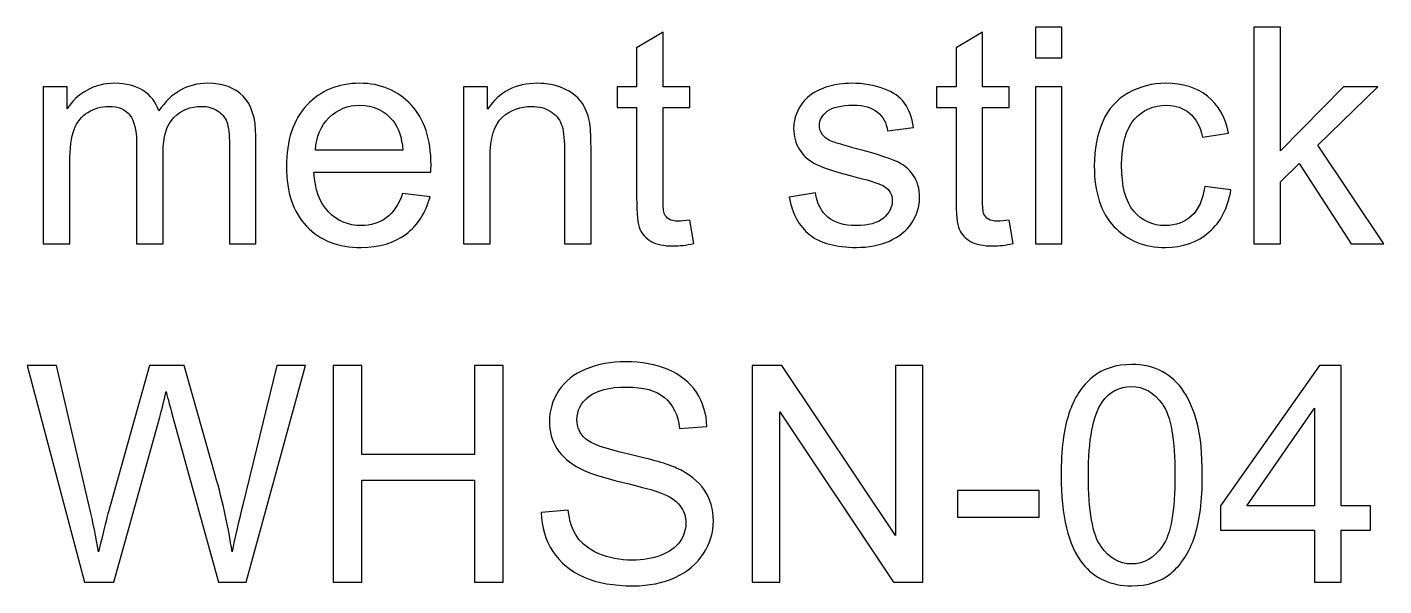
# Model space of a CAD drawing. Header units: centimetres. Extents: x -22.9 to -5, y -33 to -9.8.
# Drawn here: x -20.695 to -16.898, y -11.618 to -10.056 of the extents above; entities that cross this region are included whole.
import ezdxf

# ---------------------------------------------------------------- set-up
doc = ezdxf.new("R2010")
doc.units = ezdxf.units.CM
doc.header["$MEASUREMENT"] = 0
doc.layers.add('Layer 1', color=7, linetype='Continuous')

msp = doc.modelspace()

# ---------------------------------------------------------------- linework, layer by layer
at = {"layer": 'Layer 1', "color": 4}
for points, knots in [([(-17.87318, -10.14167), (-17.87318, -10.14167), (-17.87318, -10.05602), (-17.87318, -10.05602), (-17.87318, -10.05602), (-17.87318, -10.05602), (-17.79867, -10.05602), (-17.79867, -10.05602), (-17.79867, -10.05602), (-17.79867, -10.05602), (-17.79867, -10.14167), (-17.79867, -10.14167), (-17.79867, -10.14167), (-17.79867, -10.14167), (-17.87318, -10.14167), (-17.87318, -10.14167)], [0, 0, 0, 0, 0.25, 0.25, 0.25, 0.25, 0.5, 0.5, 0.5, 0.5, 0.75, 0.75, 0.75, 0.75, 1, 1, 1, 1]), ([(-17.26174, -10.66209), (-17.26174, -10.66209), (-17.26174, -10.05602), (-17.26174, -10.05602), (-17.26174, -10.05602), (-17.26174, -10.05602), (-17.18723, -10.05602), (-17.18723, -10.05602), (-17.18723, -10.05602), (-17.18723, -10.05602), (-17.18723, -10.4016), (-17.18723, -10.4016), (-17.18723, -10.4016), (-17.18723, -10.4016), (-17.01112, -10.22309), (-17.01112, -10.22309), (-17.01112, -10.22309), (-17.01112, -10.22309), (-16.91489, -10.22309), (-16.91489, -10.22309), (-16.91489, -10.22309), (-16.91489, -10.22309), (-17.08267, -10.38593), (-17.08267, -10.38593), (-17.08267, -10.38593), (-17.08267, -10.38593), (-16.89781, -10.66209), (-16.89781, -10.66209), (-16.89781, -10.66209), (-16.89781, -10.66209), (-16.98967, -10.66209), (-16.98967, -10.66209), (-16.98967, -10.66209), (-16.98967, -10.66209), (-17.13474, -10.43758), (-17.13474, -10.43758), (-17.13474, -10.43758), (-17.13474, -10.43758), (-17.18723, -10.4881), (-17.18723, -10.4881), (-17.18723, -10.4881), (-17.18723, -10.4881), (-17.18723, -10.66209), (-17.18723, -10.66209), (-17.18723, -10.66209), (-17.18723, -10.66209), (-17.26174, -10.66209), (-17.26174, -10.66209)], [0, 0, 0, 0, 0.0833333, 0.0833333, 0.0833333, 0.0833333, 0.1666667, 0.1666667, 0.1666667, 0.1666667, 0.25, 0.25, 0.25, 0.25, 0.3333333, 0.3333333, 0.3333333, 0.3333333, 0.4166667, 0.4166667, 0.4166667, 0.4166667, 0.5, 0.5, 0.5, 0.5, 0.5833333, 0.5833333, 0.5833333, 0.5833333, 0.6666667, 0.6666667, 0.6666667, 0.6666667, 0.75, 0.75, 0.75, 0.75, 0.8333333, 0.8333333, 0.8333333, 0.8333333, 0.9166667, 0.9166667, 0.9166667, 0.9166667, 1, 1, 1, 1]), ([(-18.84007, -10.59549), (-18.84007, -10.59549), (-18.82935, -10.66124), (-18.82935, -10.66124), (-18.82935, -10.66124), (-18.85023, -10.66562), (-18.869, -10.66788), (-18.88551, -10.66788), (-18.88551, -10.66788), (-18.9126, -10.66788), (-18.93349, -10.66364), (-18.94844, -10.65503), (-18.94844, -10.65503), (-18.96326, -10.64657), (-18.9737, -10.63528), (-18.97977, -10.62131), (-18.97977, -10.62131), (-18.98584, -10.60748), (-18.98894, -10.57813), (-18.98894, -10.53354), (-18.98894, -10.53354), (-18.98894, -10.53354), (-18.98894, -10.28095), (-18.98894, -10.28095), (-18.98894, -10.28095), (-18.98894, -10.28095), (-19.04355, -10.28095), (-19.04355, -10.28095), (-19.04355, -10.28095), (-19.04355, -10.28095), (-19.04355, -10.22309), (-19.04355, -10.22309), (-19.04355, -10.22309), (-19.04355, -10.22309), (-18.98894, -10.22309), (-18.98894, -10.22309), (-18.98894, -10.22309), (-18.98894, -10.22309), (-18.98894, -10.11429), (-18.98894, -10.11429), (-18.98894, -10.11429), (-18.98894, -10.11429), (-18.91486, -10.0697), (-18.91486, -10.0697), (-18.91486, -10.0697), (-18.91486, -10.0697), (-18.91486, -10.22309), (-18.91486, -10.22309), (-18.91486, -10.22309), (-18.91486, -10.22309), (-18.84007, -10.22309), (-18.84007, -10.22309), (-18.84007, -10.22309), (-18.84007, -10.22309), (-18.84007, -10.28095), (-18.84007, -10.28095), (-18.84007, -10.28095), (-18.84007, -10.28095), (-18.91486, -10.28095), (-18.91486, -10.28095), (-18.91486, -10.28095), (-18.91486, -10.28095), (-18.91486, -10.53763), (-18.91486, -10.53763), (-18.91486, -10.53763), (-18.91486, -10.55894), (-18.91359, -10.57248), (-18.91105, -10.57855), (-18.91105, -10.57855), (-18.90837, -10.58462), (-18.90413, -10.58942), (-18.89821, -10.59309), (-18.89821, -10.59309), (-18.89228, -10.59661), (-18.88381, -10.59845), (-18.87281, -10.59845), (-18.87281, -10.59845), (-18.86448, -10.59845), (-18.85362, -10.59746), (-18.84007, -10.59549)], [0, 0, 0, 0, 0.05, 0.05, 0.05, 0.05, 0.1, 0.1, 0.1, 0.1, 0.15, 0.15, 0.15, 0.15, 0.2, 0.2, 0.2, 0.2, 0.25, 0.25, 0.25, 0.25, 0.3, 0.3, 0.3, 0.3, 0.35, 0.35, 0.35, 0.35, 0.4, 0.4, 0.4, 0.4, 0.45, 0.45, 0.45, 0.45, 0.5, 0.5, 0.5, 0.5, 0.55, 0.55, 0.55, 0.55, 0.6, 0.6, 0.6, 0.6, 0.65, 0.65, 0.65, 0.65, 0.7, 0.7, 0.7, 0.7, 0.75, 0.75, 0.75, 0.75, 0.8, 0.8, 0.8, 0.8, 0.85, 0.85, 0.85, 0.85, 0.9, 0.9, 0.9, 0.9, 0.95, 0.95, 0.95, 0.95, 1, 1, 1, 1]), ([(-17.94627, -10.59549), (-17.94627, -10.59549), (-17.93555, -10.66124), (-17.93555, -10.66124), (-17.93555, -10.66124), (-17.95643, -10.66562), (-17.9752, -10.66788), (-17.99171, -10.66788), (-17.99171, -10.66788), (-18.0188, -10.66788), (-18.03969, -10.66364), (-18.05464, -10.65503), (-18.05464, -10.65503), (-18.06946, -10.64657), (-18.0799, -10.63528), (-18.08597, -10.62131), (-18.08597, -10.62131), (-18.09204, -10.60748), (-18.09514, -10.57813), (-18.09514, -10.53354), (-18.09514, -10.53354), (-18.09514, -10.53354), (-18.09514, -10.28095), (-18.09514, -10.28095), (-18.09514, -10.28095), (-18.09514, -10.28095), (-18.14975, -10.28095), (-18.14975, -10.28095), (-18.14975, -10.28095), (-18.14975, -10.28095), (-18.14975, -10.22309), (-18.14975, -10.22309), (-18.14975, -10.22309), (-18.14975, -10.22309), (-18.09514, -10.22309), (-18.09514, -10.22309), (-18.09514, -10.22309), (-18.09514, -10.22309), (-18.09514, -10.11429), (-18.09514, -10.11429), (-18.09514, -10.11429), (-18.09514, -10.11429), (-18.02106, -10.0697), (-18.02106, -10.0697), (-18.02106, -10.0697), (-18.02106, -10.0697), (-18.02106, -10.22309), (-18.02106, -10.22309), (-18.02106, -10.22309), (-18.02106, -10.22309), (-17.94627, -10.22309), (-17.94627, -10.22309), (-17.94627, -10.22309), (-17.94627, -10.22309), (-17.94627, -10.28095), (-17.94627, -10.28095), (-17.94627, -10.28095), (-17.94627, -10.28095), (-18.02106, -10.28095), (-18.02106, -10.28095), (-18.02106, -10.28095), (-18.02106, -10.28095), (-18.02106, -10.53763), (-18.02106, -10.53763), (-18.02106, -10.53763), (-18.02106, -10.55894), (-18.01979, -10.57248), (-18.01725, -10.57855), (-18.01725, -10.57855), (-18.01457, -10.58462), (-18.01033, -10.58942), (-18.00441, -10.59309), (-18.00441, -10.59309), (-17.99848, -10.59661), (-17.99001, -10.59845), (-17.97901, -10.59845), (-17.97901, -10.59845), (-17.97068, -10.59845), (-17.95982, -10.59746), (-17.94627, -10.59549)], [0, 0, 0, 0, 0.05, 0.05, 0.05, 0.05, 0.1, 0.1, 0.1, 0.1, 0.15, 0.15, 0.15, 0.15, 0.2, 0.2, 0.2, 0.2, 0.25, 0.25, 0.25, 0.25, 0.3, 0.3, 0.3, 0.3, 0.35, 0.35, 0.35, 0.35, 0.4, 0.4, 0.4, 0.4, 0.45, 0.45, 0.45, 0.45, 0.5, 0.5, 0.5, 0.5, 0.55, 0.55, 0.55, 0.55, 0.6, 0.6, 0.6, 0.6, 0.65, 0.65, 0.65, 0.65, 0.7, 0.7, 0.7, 0.7, 0.75, 0.75, 0.75, 0.75, 0.8, 0.8, 0.8, 0.8, 0.85, 0.85, 0.85, 0.85, 0.9, 0.9, 0.9, 0.9, 0.95, 0.95, 0.95, 0.95, 1, 1, 1, 1]), ([(-20.64955, -10.66209), (-20.64955, -10.66209), (-20.64955, -10.22309), (-20.64955, -10.22309), (-20.64955, -10.22309), (-20.64955, -10.22309), (-20.58309, -10.22309), (-20.58309, -10.22309), (-20.58309, -10.22309), (-20.58309, -10.22309), (-20.58309, -10.28462), (-20.58309, -10.28462), (-20.58309, -10.28462), (-20.56926, -10.26317), (-20.55091, -10.24581), (-20.52805, -10.23283), (-20.52805, -10.23283), (-20.50519, -10.2197), (-20.47909, -10.21307), (-20.44988, -10.21307), (-20.44988, -10.21307), (-20.41742, -10.21307), (-20.39075, -10.21985), (-20.37001, -10.23339), (-20.37001, -10.23339), (-20.34912, -10.24694), (-20.33445, -10.26571), (-20.32598, -10.28998), (-20.32598, -10.28998), (-20.29113, -10.23875), (-20.24597, -10.21307), (-20.19037, -10.21307), (-20.19037, -10.21307), (-20.14677, -10.21307), (-20.11333, -10.22521), (-20.0899, -10.24934), (-20.0899, -10.24934), (-20.06648, -10.27347), (-20.05476, -10.31058), (-20.05476, -10.36068), (-20.05476, -10.36068), (-20.05476, -10.36068), (-20.05476, -10.66209), (-20.05476, -10.66209), (-20.05476, -10.66209), (-20.05476, -10.66209), (-20.12871, -10.66209), (-20.12871, -10.66209), (-20.12871, -10.66209), (-20.12871, -10.66209), (-20.12871, -10.38551), (-20.12871, -10.38551), (-20.12871, -10.38551), (-20.12871, -10.35574), (-20.13111, -10.33429), (-20.1359, -10.32116), (-20.1359, -10.32116), (-20.14084, -10.30818), (-20.14959, -10.2976), (-20.16215, -10.28956), (-20.16215, -10.28956), (-20.17485, -10.28165), (-20.18981, -10.27756), (-20.20688, -10.27756), (-20.20688, -10.27756), (-20.23779, -10.27756), (-20.26333, -10.28786), (-20.28379, -10.30846), (-20.28379, -10.30846), (-20.30411, -10.32893), (-20.31441, -10.3618), (-20.31441, -10.40696), (-20.31441, -10.40696), (-20.31441, -10.40696), (-20.31441, -10.66209), (-20.31441, -10.66209), (-20.31441, -10.66209), (-20.31441, -10.66209), (-20.38878, -10.66209), (-20.38878, -10.66209), (-20.38878, -10.66209), (-20.38878, -10.66209), (-20.38878, -10.3769), (-20.38878, -10.3769), (-20.38878, -10.3769), (-20.38878, -10.34374), (-20.39484, -10.31891), (-20.40698, -10.3024), (-20.40698, -10.3024), (-20.41911, -10.28589), (-20.43887, -10.27756), (-20.46653, -10.27756), (-20.46653, -10.27756), (-20.48741, -10.27756), (-20.50674, -10.28306), (-20.52452, -10.29421), (-20.52452, -10.29421), (-20.5423, -10.30522), (-20.55529, -10.32131), (-20.56319, -10.34247), (-20.56319, -10.34247), (-20.57123, -10.36378), (-20.57518, -10.3944), (-20.57518, -10.43434), (-20.57518, -10.43434), (-20.57518, -10.43434), (-20.57518, -10.66209), (-20.57518, -10.66209), (-20.57518, -10.66209), (-20.57518, -10.66209), (-20.64955, -10.66209), (-20.64955, -10.66209)], [0, 0, 0, 0, 0.0357143, 0.0357143, 0.0357143, 0.0357143, 0.0714286, 0.0714286, 0.0714286, 0.0714286, 0.1071429, 0.1071429, 0.1071429, 0.1071429, 0.1428571, 0.1428571, 0.1428571, 0.1428571, 0.1785714, 0.1785714, 0.1785714, 0.1785714, 0.2142857, 0.2142857, 0.2142857, 0.2142857, 0.25, 0.25, 0.25, 0.25, 0.2857143, 0.2857143, 0.2857143, 0.2857143, 0.3214286, 0.3214286, 0.3214286, 0.3214286, 0.3571429, 0.3571429, 0.3571429, 0.3571429, 0.3928571, 0.3928571, 0.3928571, 0.3928571, 0.4285714, 0.4285714, 0.4285714, 0.4285714, 0.4642857, 0.4642857, 0.4642857, 0.4642857, 0.5, 0.5, 0.5, 0.5, 0.5357143, 0.5357143, 0.5357143, 0.5357143, 0.5714286, 0.5714286, 0.5714286, 0.5714286, 0.6071429, 0.6071429, 0.6071429, 0.6071429, 0.6428571, 0.6428571, 0.6428571, 0.6428571, 0.6785714, 0.6785714, 0.6785714, 0.6785714, 0.7142857, 0.7142857, 0.7142857, 0.7142857, 0.75, 0.75, 0.75, 0.75, 0.7857143, 0.7857143, 0.7857143, 0.7857143, 0.8214286, 0.8214286, 0.8214286, 0.8214286, 0.8571429, 0.8571429, 0.8571429, 0.8571429, 0.8928571, 0.8928571, 0.8928571, 0.8928571, 0.9285714, 0.9285714, 0.9285714, 0.9285714, 0.9642857, 0.9642857, 0.9642857, 0.9642857, 1, 1, 1, 1]), ([(-19.64384, -10.5207), (-19.64384, -10.5207), (-19.56694, -10.53015), (-19.56694, -10.53015), (-19.56694, -10.53015), (-19.57907, -10.57517), (-19.60151, -10.61002), (-19.63425, -10.63486), (-19.63425, -10.63486), (-19.66713, -10.65955), (-19.70904, -10.67197), (-19.75998, -10.67197), (-19.75998, -10.67197), (-19.82418, -10.67197), (-19.87513, -10.65221), (-19.91266, -10.6127), (-19.91266, -10.6127), (-19.95034, -10.57319), (-19.96911, -10.51773), (-19.96911, -10.44633), (-19.96911, -10.44633), (-19.96911, -10.37239), (-19.95006, -10.3151), (-19.9121, -10.27432), (-19.9121, -10.27432), (-19.874, -10.23353), (-19.82475, -10.21307), (-19.76407, -10.21307), (-19.76407, -10.21307), (-19.70537, -10.21307), (-19.65739, -10.23311), (-19.62028, -10.27305), (-19.62028, -10.27305), (-19.58302, -10.31298), (-19.5644, -10.36928), (-19.5644, -10.44167), (-19.5644, -10.44167), (-19.5644, -10.44619), (-19.56454, -10.45282), (-19.56482, -10.46157), (-19.56482, -10.46157), (-19.56482, -10.46157), (-19.8922, -10.46157), (-19.8922, -10.46157), (-19.8922, -10.46157), (-19.88952, -10.50983), (-19.87583, -10.5468), (-19.85128, -10.57234), (-19.85128, -10.57234), (-19.82672, -10.59803), (-19.79624, -10.61087), (-19.75955, -10.61087), (-19.75955, -10.61087), (-19.73232, -10.61087), (-19.70904, -10.60367), (-19.6897, -10.58928), (-19.6897, -10.58928), (-19.67037, -10.57502), (-19.65513, -10.55216), (-19.64384, -10.5207)], [0, 0, 0, 0, 0.0666667, 0.0666667, 0.0666667, 0.0666667, 0.1333333, 0.1333333, 0.1333333, 0.1333333, 0.2, 0.2, 0.2, 0.2, 0.2666667, 0.2666667, 0.2666667, 0.2666667, 0.3333333, 0.3333333, 0.3333333, 0.3333333, 0.4, 0.4, 0.4, 0.4, 0.4666667, 0.4666667, 0.4666667, 0.4666667, 0.5333333, 0.5333333, 0.5333333, 0.5333333, 0.6, 0.6, 0.6, 0.6, 0.6666667, 0.6666667, 0.6666667, 0.6666667, 0.7333333, 0.7333333, 0.7333333, 0.7333333, 0.8, 0.8, 0.8, 0.8, 0.8666667, 0.8666667, 0.8666667, 0.8666667, 0.9333333, 0.9333333, 0.9333333, 0.9333333, 1, 1, 1, 1]), ([(-19.47338, -10.66209), (-19.47338, -10.66209), (-19.47338, -10.22309), (-19.47338, -10.22309), (-19.47338, -10.22309), (-19.47338, -10.22309), (-19.40649, -10.22309), (-19.40649, -10.22309), (-19.40649, -10.22309), (-19.40649, -10.22309), (-19.40649, -10.28546), (-19.40649, -10.28546), (-19.40649, -10.28546), (-19.37418, -10.2372), (-19.32761, -10.21307), (-19.26679, -10.21307), (-19.26679, -10.21307), (-19.24026, -10.21307), (-19.21599, -10.21787), (-19.19384, -10.22732), (-19.19384, -10.22732), (-19.17154, -10.23692), (-19.15503, -10.24934), (-19.14403, -10.26486), (-19.14403, -10.26486), (-19.13288, -10.28024), (-19.12526, -10.29859), (-19.12074, -10.31975), (-19.12074, -10.31975), (-19.11806, -10.33358), (-19.11665, -10.35771), (-19.11665, -10.39214), (-19.11665, -10.39214), (-19.11665, -10.39214), (-19.11665, -10.66209), (-19.11665, -10.66209), (-19.11665, -10.66209), (-19.11665, -10.66209), (-19.19116, -10.66209), (-19.19116, -10.66209), (-19.19116, -10.66209), (-19.19116, -10.66209), (-19.19116, -10.39497), (-19.19116, -10.39497), (-19.19116, -10.39497), (-19.19116, -10.36477), (-19.19398, -10.34205), (-19.19976, -10.32695), (-19.19976, -10.32695), (-19.20555, -10.31199), (-19.21585, -10.3), (-19.23053, -10.29111), (-19.23053, -10.29111), (-19.24534, -10.28208), (-19.26256, -10.27756), (-19.28246, -10.27756), (-19.28246, -10.27756), (-19.31421, -10.27756), (-19.34144, -10.28772), (-19.36458, -10.30776), (-19.36458, -10.30776), (-19.38758, -10.32794), (-19.39901, -10.36604), (-19.39901, -10.42234), (-19.39901, -10.42234), (-19.39901, -10.42234), (-19.39901, -10.66209), (-19.39901, -10.66209), (-19.39901, -10.66209), (-19.39901, -10.66209), (-19.47338, -10.66209), (-19.47338, -10.66209)], [0, 0, 0, 0, 0.0555556, 0.0555556, 0.0555556, 0.0555556, 0.1111111, 0.1111111, 0.1111111, 0.1111111, 0.1666667, 0.1666667, 0.1666667, 0.1666667, 0.2222222, 0.2222222, 0.2222222, 0.2222222, 0.2777778, 0.2777778, 0.2777778, 0.2777778, 0.3333333, 0.3333333, 0.3333333, 0.3333333, 0.3888889, 0.3888889, 0.3888889, 0.3888889, 0.4444444, 0.4444444, 0.4444444, 0.4444444, 0.5, 0.5, 0.5, 0.5, 0.5555556, 0.5555556, 0.5555556, 0.5555556, 0.6111111, 0.6111111, 0.6111111, 0.6111111, 0.6666667, 0.6666667, 0.6666667, 0.6666667, 0.7222222, 0.7222222, 0.7222222, 0.7222222, 0.7777778, 0.7777778, 0.7777778, 0.7777778, 0.8333333, 0.8333333, 0.8333333, 0.8333333, 0.8888889, 0.8888889, 0.8888889, 0.8888889, 0.9444444, 0.9444444, 0.9444444, 0.9444444, 1, 1, 1, 1]), ([(-18.5618, -10.531), (-18.5618, -10.531), (-18.48829, -10.51943), (-18.48829, -10.51943), (-18.48829, -10.51943), (-18.48419, -10.54892), (-18.47262, -10.5715), (-18.45371, -10.5873), (-18.45371, -10.5873), (-18.43494, -10.60296), (-18.40856, -10.61087), (-18.37455, -10.61087), (-18.37455, -10.61087), (-18.3404, -10.61087), (-18.315, -10.60381), (-18.29849, -10.58998), (-18.29849, -10.58998), (-18.28198, -10.57601), (-18.27365, -10.55964), (-18.27365, -10.54102), (-18.27365, -10.54102), (-18.27365, -10.52408), (-18.28099, -10.51096), (-18.29567, -10.50122), (-18.29567, -10.50122), (-18.30583, -10.49459), (-18.33123, -10.48626), (-18.37173, -10.4761), (-18.37173, -10.4761), (-18.4262, -10.46228), (-18.46416, -10.45042), (-18.48518, -10.44026), (-18.48518, -10.44026), (-18.50621, -10.43024), (-18.52229, -10.41627), (-18.53316, -10.39849), (-18.53316, -10.39849), (-18.54402, -10.38071), (-18.54953, -10.3611), (-18.54953, -10.33965), (-18.54953, -10.33965), (-18.54953, -10.32004), (-18.54501, -10.30197), (-18.53598, -10.28532), (-18.53598, -10.28532), (-18.52709, -10.26853), (-18.51481, -10.2547), (-18.49943, -10.24369), (-18.49943, -10.24369), (-18.48786, -10.23523), (-18.47206, -10.22789), (-18.45216, -10.22196), (-18.45216, -10.22196), (-18.43212, -10.21604), (-18.41067, -10.21307), (-18.38781, -10.21307), (-18.38781, -10.21307), (-18.35338, -10.21307), (-18.32318, -10.21815), (-18.29708, -10.22803), (-18.29708, -10.22803), (-18.27097, -10.23791), (-18.25178, -10.25131), (-18.23936, -10.26825), (-18.23936, -10.26825), (-18.22695, -10.28532), (-18.21848, -10.3079), (-18.21382, -10.33626), (-18.21382, -10.33626), (-18.21382, -10.33626), (-18.2865, -10.34628), (-18.2865, -10.34628), (-18.2865, -10.34628), (-18.28988, -10.3237), (-18.29948, -10.30607), (-18.31528, -10.29337), (-18.31528, -10.29337), (-18.33109, -10.28067), (-18.35352, -10.27432), (-18.38245, -10.27432), (-18.38245, -10.27432), (-18.4166, -10.27432), (-18.44101, -10.27996), (-18.45555, -10.29125), (-18.45555, -10.29125), (-18.47022, -10.30254), (-18.47756, -10.3158), (-18.47756, -10.3309), (-18.47756, -10.3309), (-18.47756, -10.34064), (-18.47446, -10.34925), (-18.46839, -10.35701), (-18.46839, -10.35701), (-18.46232, -10.36505), (-18.45287, -10.37154), (-18.43988, -10.3769), (-18.43988, -10.3769), (-18.4324, -10.37958), (-18.41053, -10.38593), (-18.37413, -10.39581), (-18.37413, -10.39581), (-18.32149, -10.40992), (-18.2848, -10.42135), (-18.26406, -10.43038), (-18.26406, -10.43038), (-18.24317, -10.43927), (-18.22681, -10.4524), (-18.21495, -10.46947), (-18.21495, -10.46947), (-18.2031, -10.48655), (-18.19717, -10.50771), (-18.19717, -10.53311), (-18.19717, -10.53311), (-18.19717, -10.55795), (-18.20451, -10.58123), (-18.2189, -10.60325), (-18.2189, -10.60325), (-18.23344, -10.62512), (-18.25432, -10.64205), (-18.28156, -10.65405), (-18.28156, -10.65405), (-18.30879, -10.66604), (-18.33969, -10.67197), (-18.37413, -10.67197), (-18.37413, -10.67197), (-18.43128, -10.67197), (-18.47474, -10.66011), (-18.50465, -10.63641), (-18.50465, -10.63641), (-18.53457, -10.6127), (-18.55362, -10.57756), (-18.5618, -10.531)], [0, 0, 0, 0, 0.030303, 0.030303, 0.030303, 0.030303, 0.0606061, 0.0606061, 0.0606061, 0.0606061, 0.0909091, 0.0909091, 0.0909091, 0.0909091, 0.1212121, 0.1212121, 0.1212121, 0.1212121, 0.1515152, 0.1515152, 0.1515152, 0.1515152, 0.1818182, 0.1818182, 0.1818182, 0.1818182, 0.2121212, 0.2121212, 0.2121212, 0.2121212, 0.2424242, 0.2424242, 0.2424242, 0.2424242, 0.2727273, 0.2727273, 0.2727273, 0.2727273, 0.3030303, 0.3030303, 0.3030303, 0.3030303, 0.3333333, 0.3333333, 0.3333333, 0.3333333, 0.3636364, 0.3636364, 0.3636364, 0.3636364, 0.3939394, 0.3939394, 0.3939394, 0.3939394, 0.4242424, 0.4242424, 0.4242424, 0.4242424, 0.4545455, 0.4545455, 0.4545455, 0.4545455, 0.4848485, 0.4848485, 0.4848485, 0.4848485, 0.5151515, 0.5151515, 0.5151515, 0.5151515, 0.5454545, 0.5454545, 0.5454545, 0.5454545, 0.5757576, 0.5757576, 0.5757576, 0.5757576, 0.6060606, 0.6060606, 0.6060606, 0.6060606, 0.6363636, 0.6363636, 0.6363636, 0.6363636, 0.6666667, 0.6666667, 0.6666667, 0.6666667, 0.6969697, 0.6969697, 0.6969697, 0.6969697, 0.7272727, 0.7272727, 0.7272727, 0.7272727, 0.7575758, 0.7575758, 0.7575758, 0.7575758, 0.7878788, 0.7878788, 0.7878788, 0.7878788, 0.8181818, 0.8181818, 0.8181818, 0.8181818, 0.8484848, 0.8484848, 0.8484848, 0.8484848, 0.8787879, 0.8787879, 0.8787879, 0.8787879, 0.9090909, 0.9090909, 0.9090909, 0.9090909, 0.9393939, 0.9393939, 0.9393939, 0.9393939, 0.969697, 0.969697, 0.969697, 0.969697, 1, 1, 1, 1]), ([(-17.3989, -10.50122), (-17.3989, -10.50122), (-17.32581, -10.51082), (-17.32581, -10.51082), (-17.32581, -10.51082), (-17.33371, -10.5612), (-17.35417, -10.60071), (-17.38719, -10.62921), (-17.38719, -10.62921), (-17.42007, -10.65772), (-17.46057, -10.67197), (-17.50855, -10.67197), (-17.50855, -10.67197), (-17.56852, -10.67197), (-17.61692, -10.65235), (-17.65333, -10.61312), (-17.65333, -10.61312), (-17.68988, -10.5739), (-17.70822, -10.51759), (-17.70822, -10.44421), (-17.70822, -10.44421), (-17.70822, -10.3968), (-17.70032, -10.35531), (-17.68465, -10.31975), (-17.68465, -10.31975), (-17.66885, -10.28419), (-17.645, -10.25752), (-17.61283, -10.23974), (-17.61283, -10.23974), (-17.5808, -10.22196), (-17.5458, -10.21307), (-17.50812, -10.21307), (-17.50812, -10.21307), (-17.46043, -10.21307), (-17.42134, -10.22521), (-17.39114, -10.24934), (-17.39114, -10.24934), (-17.3608, -10.27347), (-17.34133, -10.30762), (-17.33272, -10.35207), (-17.33272, -10.35207), (-17.33272, -10.35207), (-17.40511, -10.36322), (-17.40511, -10.36322), (-17.40511, -10.36322), (-17.41203, -10.33372), (-17.42416, -10.31157), (-17.44166, -10.29661), (-17.44166, -10.29661), (-17.45916, -10.28179), (-17.48032, -10.27432), (-17.50516, -10.27432), (-17.50516, -10.27432), (-17.5427, -10.27432), (-17.57318, -10.28772), (-17.5966, -10.31467), (-17.5966, -10.31467), (-17.62003, -10.34148), (-17.63174, -10.38396), (-17.63174, -10.4421), (-17.63174, -10.4421), (-17.63174, -10.50108), (-17.62045, -10.54398), (-17.59773, -10.57079), (-17.59773, -10.57079), (-17.57515, -10.59746), (-17.54566, -10.61087), (-17.50925, -10.61087), (-17.50925, -10.61087), (-17.48004, -10.61087), (-17.45577, -10.60184), (-17.43616, -10.58391), (-17.43616, -10.58391), (-17.41654, -10.56599), (-17.40412, -10.53848), (-17.3989, -10.50122)], [0, 0, 0, 0, 0.0526316, 0.0526316, 0.0526316, 0.0526316, 0.1052632, 0.1052632, 0.1052632, 0.1052632, 0.1578947, 0.1578947, 0.1578947, 0.1578947, 0.2105263, 0.2105263, 0.2105263, 0.2105263, 0.2631579, 0.2631579, 0.2631579, 0.2631579, 0.3157895, 0.3157895, 0.3157895, 0.3157895, 0.3684211, 0.3684211, 0.3684211, 0.3684211, 0.4210526, 0.4210526, 0.4210526, 0.4210526, 0.4736842, 0.4736842, 0.4736842, 0.4736842, 0.5263158, 0.5263158, 0.5263158, 0.5263158, 0.5789474, 0.5789474, 0.5789474, 0.5789474, 0.6315789, 0.6315789, 0.6315789, 0.6315789, 0.6842105, 0.6842105, 0.6842105, 0.6842105, 0.7368421, 0.7368421, 0.7368421, 0.7368421, 0.7894737, 0.7894737, 0.7894737, 0.7894737, 0.8421053, 0.8421053, 0.8421053, 0.8421053, 0.8947368, 0.8947368, 0.8947368, 0.8947368, 0.9473684, 0.9473684, 0.9473684, 0.9473684, 1, 1, 1, 1]), ([(-17.87318, -10.66209), (-17.87318, -10.66209), (-17.87318, -10.22309), (-17.87318, -10.22309), (-17.87318, -10.22309), (-17.87318, -10.22309), (-17.79867, -10.22309), (-17.79867, -10.22309), (-17.79867, -10.22309), (-17.79867, -10.22309), (-17.79867, -10.66209), (-17.79867, -10.66209), (-17.79867, -10.66209), (-17.79867, -10.66209), (-17.87318, -10.66209), (-17.87318, -10.66209)], [0, 0, 0, 0, 0.25, 0.25, 0.25, 0.25, 0.5, 0.5, 0.5, 0.5, 0.75, 0.75, 0.75, 0.75, 1, 1, 1, 1]), ([(-19.88811, -10.40033), (-19.88811, -10.40033), (-19.643, -10.40033), (-19.643, -10.40033), (-19.643, -10.40033), (-19.64624, -10.3635), (-19.6557, -10.3357), (-19.67108, -10.31735), (-19.67108, -10.31735), (-19.69478, -10.28871), (-19.72555, -10.27432), (-19.76322, -10.27432), (-19.76322, -10.27432), (-19.79737, -10.27432), (-19.82616, -10.28575), (-19.84944, -10.30861), (-19.84944, -10.30861), (-19.87273, -10.33147), (-19.88557, -10.36209), (-19.88811, -10.40033)], [0, 0, 0, 0, 0.2, 0.2, 0.2, 0.2, 0.4, 0.4, 0.4, 0.4, 0.6, 0.6, 0.6, 0.6, 0.8, 0.8, 0.8, 0.8, 1, 1, 1, 1]), ([(-20.53384, -11.60796), (-20.53384, -11.60796), (-20.69471, -11.00189), (-20.69471, -11.00189), (-20.69471, -11.00189), (-20.69471, -11.00189), (-20.61244, -11.00189), (-20.61244, -11.00189), (-20.61244, -11.00189), (-20.61244, -11.00189), (-20.52015, -11.39911), (-20.52015, -11.39911), (-20.52015, -11.39911), (-20.51028, -11.44074), (-20.50181, -11.48209), (-20.49461, -11.52315), (-20.49461, -11.52315), (-20.47909, -11.45838), (-20.47006, -11.42113), (-20.46724, -11.41111), (-20.46724, -11.41111), (-20.46724, -11.41111), (-20.35195, -11.00189), (-20.35195, -11.00189), (-20.35195, -11.00189), (-20.35195, -11.00189), (-20.25515, -11.00189), (-20.25515, -11.00189), (-20.25515, -11.00189), (-20.25515, -11.00189), (-20.16836, -11.30866), (-20.16836, -11.30866), (-20.16836, -11.30866), (-20.14663, -11.38472), (-20.13097, -11.45626), (-20.12123, -11.52315), (-20.12123, -11.52315), (-20.11361, -11.48491), (-20.10345, -11.44088), (-20.09103, -11.39135), (-20.09103, -11.39135), (-20.09103, -11.39135), (-19.99606, -11.00189), (-19.99606, -11.00189), (-19.99606, -11.00189), (-19.99606, -11.00189), (-19.91535, -11.00189), (-19.91535, -11.00189), (-19.91535, -11.00189), (-19.91535, -11.00189), (-20.08158, -11.60796), (-20.08158, -11.60796), (-20.08158, -11.60796), (-20.08158, -11.60796), (-20.15891, -11.60796), (-20.15891, -11.60796), (-20.15891, -11.60796), (-20.15891, -11.60796), (-20.28661, -11.14624), (-20.28661, -11.14624), (-20.28661, -11.14624), (-20.29734, -11.10758), (-20.30369, -11.08387), (-20.30566, -11.07512), (-20.30566, -11.07512), (-20.31201, -11.10292), (-20.31794, -11.12663), (-20.32344, -11.14624), (-20.32344, -11.14624), (-20.32344, -11.14624), (-20.452, -11.60796), (-20.452, -11.60796), (-20.452, -11.60796), (-20.452, -11.60796), (-20.53384, -11.60796), (-20.53384, -11.60796)], [0, 0, 0, 0, 0.0526316, 0.0526316, 0.0526316, 0.0526316, 0.1052632, 0.1052632, 0.1052632, 0.1052632, 0.1578947, 0.1578947, 0.1578947, 0.1578947, 0.2105263, 0.2105263, 0.2105263, 0.2105263, 0.2631579, 0.2631579, 0.2631579, 0.2631579, 0.3157895, 0.3157895, 0.3157895, 0.3157895, 0.3684211, 0.3684211, 0.3684211, 0.3684211, 0.4210526, 0.4210526, 0.4210526, 0.4210526, 0.4736842, 0.4736842, 0.4736842, 0.4736842, 0.5263158, 0.5263158, 0.5263158, 0.5263158, 0.5789474, 0.5789474, 0.5789474, 0.5789474, 0.6315789, 0.6315789, 0.6315789, 0.6315789, 0.6842105, 0.6842105, 0.6842105, 0.6842105, 0.7368421, 0.7368421, 0.7368421, 0.7368421, 0.7894737, 0.7894737, 0.7894737, 0.7894737, 0.8421053, 0.8421053, 0.8421053, 0.8421053, 0.8947368, 0.8947368, 0.8947368, 0.8947368, 0.9473684, 0.9473684, 0.9473684, 0.9473684, 1, 1, 1, 1]), ([(-19.83816, -11.60796), (-19.83816, -11.60796), (-19.83816, -11.00189), (-19.83816, -11.00189), (-19.83816, -11.00189), (-19.83816, -11.00189), (-19.75786, -11.00189), (-19.75786, -11.00189), (-19.75786, -11.00189), (-19.75786, -11.00189), (-19.75786, -11.25081), (-19.75786, -11.25081), (-19.75786, -11.25081), (-19.75786, -11.25081), (-19.4429, -11.25081), (-19.4429, -11.25081), (-19.4429, -11.25081), (-19.4429, -11.25081), (-19.4429, -11.00189), (-19.4429, -11.00189), (-19.4429, -11.00189), (-19.4429, -11.00189), (-19.36261, -11.00189), (-19.36261, -11.00189), (-19.36261, -11.00189), (-19.36261, -11.00189), (-19.36261, -11.60796), (-19.36261, -11.60796), (-19.36261, -11.60796), (-19.36261, -11.60796), (-19.4429, -11.60796), (-19.4429, -11.60796), (-19.4429, -11.60796), (-19.4429, -11.60796), (-19.4429, -11.32235), (-19.4429, -11.32235), (-19.4429, -11.32235), (-19.4429, -11.32235), (-19.75786, -11.32235), (-19.75786, -11.32235), (-19.75786, -11.32235), (-19.75786, -11.32235), (-19.75786, -11.60796), (-19.75786, -11.60796), (-19.75786, -11.60796), (-19.75786, -11.60796), (-19.83816, -11.60796), (-19.83816, -11.60796)], [0, 0, 0, 0, 0.0833333, 0.0833333, 0.0833333, 0.0833333, 0.1666667, 0.1666667, 0.1666667, 0.1666667, 0.25, 0.25, 0.25, 0.25, 0.3333333, 0.3333333, 0.3333333, 0.3333333, 0.4166667, 0.4166667, 0.4166667, 0.4166667, 0.5, 0.5, 0.5, 0.5, 0.5833333, 0.5833333, 0.5833333, 0.5833333, 0.6666667, 0.6666667, 0.6666667, 0.6666667, 0.75, 0.75, 0.75, 0.75, 0.8333333, 0.8333333, 0.8333333, 0.8333333, 0.9166667, 0.9166667, 0.9166667, 0.9166667, 1, 1, 1, 1]), ([(-19.25635, -11.41323), (-19.25635, -11.41323), (-19.18071, -11.40659), (-19.18071, -11.40659), (-19.18071, -11.40659), (-19.17719, -11.43693), (-19.16886, -11.46177), (-19.15574, -11.48124), (-19.15574, -11.48124), (-19.14261, -11.50072), (-19.12229, -11.51638), (-19.09478, -11.52837), (-19.09478, -11.52837), (-19.06726, -11.54037), (-19.03622, -11.54629), (-19.00178, -11.54629), (-19.00178, -11.54629), (-18.97116, -11.54629), (-18.94421, -11.54178), (-18.92079, -11.53275), (-18.92079, -11.53275), (-18.89736, -11.52358), (-18.87986, -11.51116), (-18.86843, -11.49535), (-18.86843, -11.49535), (-18.857, -11.47941), (-18.85122, -11.46219), (-18.85122, -11.44342), (-18.85122, -11.44342), (-18.85122, -11.42437), (-18.85672, -11.40786), (-18.86787, -11.39361), (-18.86787, -11.39361), (-18.87888, -11.37936), (-18.89708, -11.36751), (-18.92234, -11.35791), (-18.92234, -11.35791), (-18.93871, -11.35156), (-18.97455, -11.34168), (-19.03029, -11.32828), (-19.03029, -11.32828), (-19.08589, -11.31487), (-19.12497, -11.30231), (-19.14727, -11.29046), (-19.14727, -11.29046), (-19.1762, -11.27536), (-19.19779, -11.25645), (-19.21204, -11.23401), (-19.21204, -11.23401), (-19.22615, -11.21158), (-19.23321, -11.18646), (-19.23321, -11.15852), (-19.23321, -11.15852), (-19.23321, -11.12804), (-19.2246, -11.09939), (-19.20724, -11.07286), (-19.20724, -11.07286), (-19.18989, -11.04619), (-19.16449, -11.02602), (-19.13118, -11.01219), (-19.13118, -11.01219), (-19.09774, -10.9985), (-19.06077, -10.99158), (-19.01999, -10.99158), (-19.01999, -10.99158), (-18.97497, -10.99158), (-18.93546, -10.99878), (-18.90103, -11.01332), (-18.90103, -11.01332), (-18.86674, -11.02771), (-18.84035, -11.04902), (-18.82187, -11.0771), (-18.82187, -11.0771), (-18.80352, -11.10518), (-18.7935, -11.13707), (-18.79209, -11.17263), (-18.79209, -11.17263), (-18.79209, -11.17263), (-18.869, -11.17842), (-18.869, -11.17842), (-18.869, -11.17842), (-18.87323, -11.14017), (-18.8872, -11.11111), (-18.91105, -11.09163), (-18.91105, -11.09163), (-18.9349, -11.07202), (-18.97003, -11.06228), (-19.0166, -11.06228), (-19.0166, -11.06228), (-19.06514, -11.06228), (-19.10042, -11.07117), (-19.12272, -11.08895), (-19.12272, -11.08895), (-19.14487, -11.10673), (-19.15602, -11.12818), (-19.15602, -11.15316), (-19.15602, -11.15316), (-19.15602, -11.17503), (-19.14812, -11.19295), (-19.13245, -11.20692), (-19.13245, -11.20692), (-19.11693, -11.22103), (-19.07671, -11.23543), (-19.01152, -11.2501), (-19.01152, -11.2501), (-18.94633, -11.26492), (-18.9016, -11.27776), (-18.87732, -11.28877), (-18.87732, -11.28877), (-18.84205, -11.30513), (-18.81594, -11.32574), (-18.79915, -11.35057), (-18.79915, -11.35057), (-18.78236, -11.37555), (-18.77403, -11.40434), (-18.77403, -11.43679), (-18.77403, -11.43679), (-18.77403, -11.46911), (-18.7832, -11.49945), (-18.80169, -11.52795), (-18.80169, -11.52795), (-18.82017, -11.55645), (-18.8467, -11.57861), (-18.88128, -11.59455), (-18.88128, -11.59455), (-18.91585, -11.61036), (-18.95479, -11.61826), (-18.99797, -11.61826), (-18.99797, -11.61826), (-19.05287, -11.61826), (-19.09887, -11.61036), (-19.13584, -11.59427), (-19.13584, -11.59427), (-19.17295, -11.57833), (-19.20202, -11.55434), (-19.22319, -11.52216), (-19.22319, -11.52216), (-19.24421, -11.49013), (-19.25536, -11.45372), (-19.25635, -11.41323)], [0, 0, 0, 0, 0.0285714, 0.0285714, 0.0285714, 0.0285714, 0.0571429, 0.0571429, 0.0571429, 0.0571429, 0.0857143, 0.0857143, 0.0857143, 0.0857143, 0.1142857, 0.1142857, 0.1142857, 0.1142857, 0.1428571, 0.1428571, 0.1428571, 0.1428571, 0.1714286, 0.1714286, 0.1714286, 0.1714286, 0.2, 0.2, 0.2, 0.2, 0.2285714, 0.2285714, 0.2285714, 0.2285714, 0.2571429, 0.2571429, 0.2571429, 0.2571429, 0.2857143, 0.2857143, 0.2857143, 0.2857143, 0.3142857, 0.3142857, 0.3142857, 0.3142857, 0.3428571, 0.3428571, 0.3428571, 0.3428571, 0.3714286, 0.3714286, 0.3714286, 0.3714286, 0.4, 0.4, 0.4, 0.4, 0.4285714, 0.4285714, 0.4285714, 0.4285714, 0.4571429, 0.4571429, 0.4571429, 0.4571429, 0.4857143, 0.4857143, 0.4857143, 0.4857143, 0.5142857, 0.5142857, 0.5142857, 0.5142857, 0.5428571, 0.5428571, 0.5428571, 0.5428571, 0.5714286, 0.5714286, 0.5714286, 0.5714286, 0.6, 0.6, 0.6, 0.6, 0.6285714, 0.6285714, 0.6285714, 0.6285714, 0.6571429, 0.6571429, 0.6571429, 0.6571429, 0.6857143, 0.6857143, 0.6857143, 0.6857143, 0.7142857, 0.7142857, 0.7142857, 0.7142857, 0.7428571, 0.7428571, 0.7428571, 0.7428571, 0.7714286, 0.7714286, 0.7714286, 0.7714286, 0.8, 0.8, 0.8, 0.8, 0.8285714, 0.8285714, 0.8285714, 0.8285714, 0.8571429, 0.8571429, 0.8571429, 0.8571429, 0.8857143, 0.8857143, 0.8857143, 0.8857143, 0.9142857, 0.9142857, 0.9142857, 0.9142857, 0.9428571, 0.9428571, 0.9428571, 0.9428571, 0.9714286, 0.9714286, 0.9714286, 0.9714286, 1, 1, 1, 1]), ([(-18.66523, -11.60796), (-18.66523, -11.60796), (-18.66523, -11.00189), (-18.66523, -11.00189), (-18.66523, -11.00189), (-18.66523, -11.00189), (-18.58296, -11.00189), (-18.58296, -11.00189), (-18.58296, -11.00189), (-18.58296, -11.00189), (-18.26462, -11.47771), (-18.26462, -11.47771), (-18.26462, -11.47771), (-18.26462, -11.47771), (-18.26462, -11.00189), (-18.26462, -11.00189), (-18.26462, -11.00189), (-18.26462, -11.00189), (-18.18771, -11.00189), (-18.18771, -11.00189), (-18.18771, -11.00189), (-18.18771, -11.00189), (-18.18771, -11.60796), (-18.18771, -11.60796), (-18.18771, -11.60796), (-18.18771, -11.60796), (-18.26998, -11.60796), (-18.26998, -11.60796), (-18.26998, -11.60796), (-18.26998, -11.60796), (-18.58833, -11.13171), (-18.58833, -11.13171), (-18.58833, -11.13171), (-18.58833, -11.13171), (-18.58833, -11.60796), (-18.58833, -11.60796), (-18.58833, -11.60796), (-18.58833, -11.60796), (-18.66523, -11.60796), (-18.66523, -11.60796)], [0, 0, 0, 0, 0.1, 0.1, 0.1, 0.1, 0.2, 0.2, 0.2, 0.2, 0.3, 0.3, 0.3, 0.3, 0.4, 0.4, 0.4, 0.4, 0.5, 0.5, 0.5, 0.5, 0.6, 0.6, 0.6, 0.6, 0.7, 0.7, 0.7, 0.7, 0.8, 0.8, 0.8, 0.8, 0.9, 0.9, 0.9, 0.9, 1, 1, 1, 1]), ([(-17.8012, -11.30909), (-17.8012, -11.2374), (-17.79387, -11.17969), (-17.77905, -11.13608), (-17.77905, -11.13608), (-17.76437, -11.09234), (-17.74236, -11.05861), (-17.71329, -11.03491), (-17.71329, -11.03491), (-17.68422, -11.0112), (-17.64767, -10.99935), (-17.60365, -10.99935), (-17.60365, -10.99935), (-17.57105, -10.99935), (-17.54255, -11.00598), (-17.51799, -11.0191), (-17.51799, -11.0191), (-17.49344, -11.03208), (-17.47326, -11.05099), (-17.45717, -11.07569), (-17.45717, -11.07569), (-17.44123, -11.10038), (-17.42867, -11.13044), (-17.41964, -11.16586), (-17.41964, -11.16586), (-17.41046, -11.20128), (-17.40595, -11.24897), (-17.40595, -11.30909), (-17.40595, -11.30909), (-17.40595, -11.38021), (-17.41329, -11.4375), (-17.42782, -11.48124), (-17.42782, -11.48124), (-17.4425, -11.52499), (-17.46437, -11.55871), (-17.49344, -11.58256), (-17.49344, -11.58256), (-17.52251, -11.60641), (-17.5592, -11.61826), (-17.60365, -11.61826), (-17.60365, -11.61826), (-17.66207, -11.61826), (-17.70793, -11.59738), (-17.74123, -11.55547), (-17.74123, -11.55547), (-17.78117, -11.50509), (-17.8012, -11.42282), (-17.8012, -11.30909)], [0, 0, 0, 0, 0.0833333, 0.0833333, 0.0833333, 0.0833333, 0.1666667, 0.1666667, 0.1666667, 0.1666667, 0.25, 0.25, 0.25, 0.25, 0.3333333, 0.3333333, 0.3333333, 0.3333333, 0.4166667, 0.4166667, 0.4166667, 0.4166667, 0.5, 0.5, 0.5, 0.5, 0.5833333, 0.5833333, 0.5833333, 0.5833333, 0.6666667, 0.6666667, 0.6666667, 0.6666667, 0.75, 0.75, 0.75, 0.75, 0.8333333, 0.8333333, 0.8333333, 0.8333333, 0.9166667, 0.9166667, 0.9166667, 0.9166667, 1, 1, 1, 1]), ([(-17.09183, -11.60796), (-17.09183, -11.60796), (-17.09183, -11.4629), (-17.09183, -11.4629), (-17.09183, -11.4629), (-17.09183, -11.4629), (-17.35473, -11.4629), (-17.35473, -11.4629), (-17.35473, -11.4629), (-17.35473, -11.4629), (-17.35473, -11.3946), (-17.35473, -11.3946), (-17.35473, -11.3946), (-17.35473, -11.3946), (-17.07815, -11.00189), (-17.07815, -11.00189), (-17.07815, -11.00189), (-17.07815, -11.00189), (-17.01733, -11.00189), (-17.01733, -11.00189), (-17.01733, -11.00189), (-17.01733, -11.00189), (-17.01733, -11.3946), (-17.01733, -11.3946), (-17.01733, -11.3946), (-17.01733, -11.3946), (-16.93548, -11.3946), (-16.93548, -11.3946), (-16.93548, -11.3946), (-16.93548, -11.3946), (-16.93548, -11.4629), (-16.93548, -11.4629), (-16.93548, -11.4629), (-16.93548, -11.4629), (-17.01733, -11.4629), (-17.01733, -11.4629), (-17.01733, -11.4629), (-17.01733, -11.4629), (-17.01733, -11.60796), (-17.01733, -11.60796), (-17.01733, -11.60796), (-17.01733, -11.60796), (-17.09183, -11.60796), (-17.09183, -11.60796)], [0, 0, 0, 0, 0.0909091, 0.0909091, 0.0909091, 0.0909091, 0.1818182, 0.1818182, 0.1818182, 0.1818182, 0.2727273, 0.2727273, 0.2727273, 0.2727273, 0.3636364, 0.3636364, 0.3636364, 0.3636364, 0.4545455, 0.4545455, 0.4545455, 0.4545455, 0.5454545, 0.5454545, 0.5454545, 0.5454545, 0.6363636, 0.6363636, 0.6363636, 0.6363636, 0.7272727, 0.7272727, 0.7272727, 0.7272727, 0.8181818, 0.8181818, 0.8181818, 0.8181818, 0.9090909, 0.9090909, 0.9090909, 0.9090909, 1, 1, 1, 1]), ([(-17.72472, -11.30909), (-17.72472, -11.40857), (-17.71301, -11.47475), (-17.68972, -11.50777), (-17.68972, -11.50777), (-17.66644, -11.54065), (-17.6378, -11.55716), (-17.60365, -11.55716), (-17.60365, -11.55716), (-17.56936, -11.55716), (-17.54071, -11.54051), (-17.51743, -11.50749), (-17.51743, -11.50749), (-17.49414, -11.47447), (-17.48243, -11.40829), (-17.48243, -11.30909), (-17.48243, -11.30909), (-17.48243, -11.20932), (-17.49414, -11.143), (-17.51743, -11.11026), (-17.51743, -11.11026), (-17.54071, -11.07738), (-17.56964, -11.06101), (-17.60435, -11.06101), (-17.60435, -11.06101), (-17.63864, -11.06101), (-17.66588, -11.07555), (-17.68634, -11.10447), (-17.68634, -11.10447), (-17.71188, -11.1413), (-17.72472, -11.2096), (-17.72472, -11.30909)], [0, 0, 0, 0, 0.125, 0.125, 0.125, 0.125, 0.25, 0.25, 0.25, 0.25, 0.375, 0.375, 0.375, 0.375, 0.5, 0.5, 0.5, 0.5, 0.625, 0.625, 0.625, 0.625, 0.75, 0.75, 0.75, 0.75, 0.875, 0.875, 0.875, 0.875, 1, 1, 1, 1]), ([(-17.09183, -11.3946), (-17.09183, -11.3946), (-17.09183, -11.12141), (-17.09183, -11.12141), (-17.09183, -11.12141), (-17.09183, -11.12141), (-17.28149, -11.3946), (-17.28149, -11.3946), (-17.28149, -11.3946), (-17.28149, -11.3946), (-17.09183, -11.3946), (-17.09183, -11.3946)], [0, 0, 0, 0, 0.3333333, 0.3333333, 0.3333333, 0.3333333, 0.6666667, 0.6666667, 0.6666667, 0.6666667, 1, 1, 1, 1]), ([(-18.09147, -11.42607), (-18.09147, -11.42607), (-18.09147, -11.35128), (-18.09147, -11.35128), (-18.09147, -11.35128), (-18.09147, -11.35128), (-17.86273, -11.35128), (-17.86273, -11.35128), (-17.86273, -11.35128), (-17.86273, -11.35128), (-17.86273, -11.42607), (-17.86273, -11.42607), (-17.86273, -11.42607), (-17.86273, -11.42607), (-18.09147, -11.42607), (-18.09147, -11.42607)], [0, 0, 0, 0, 0.25, 0.25, 0.25, 0.25, 0.5, 0.5, 0.5, 0.5, 0.75, 0.75, 0.75, 0.75, 1, 1, 1, 1])]:
    msp.add_open_spline(points, degree=3, knots=knots, dxfattribs=at)

doc.saveas('drawing.dxf')
